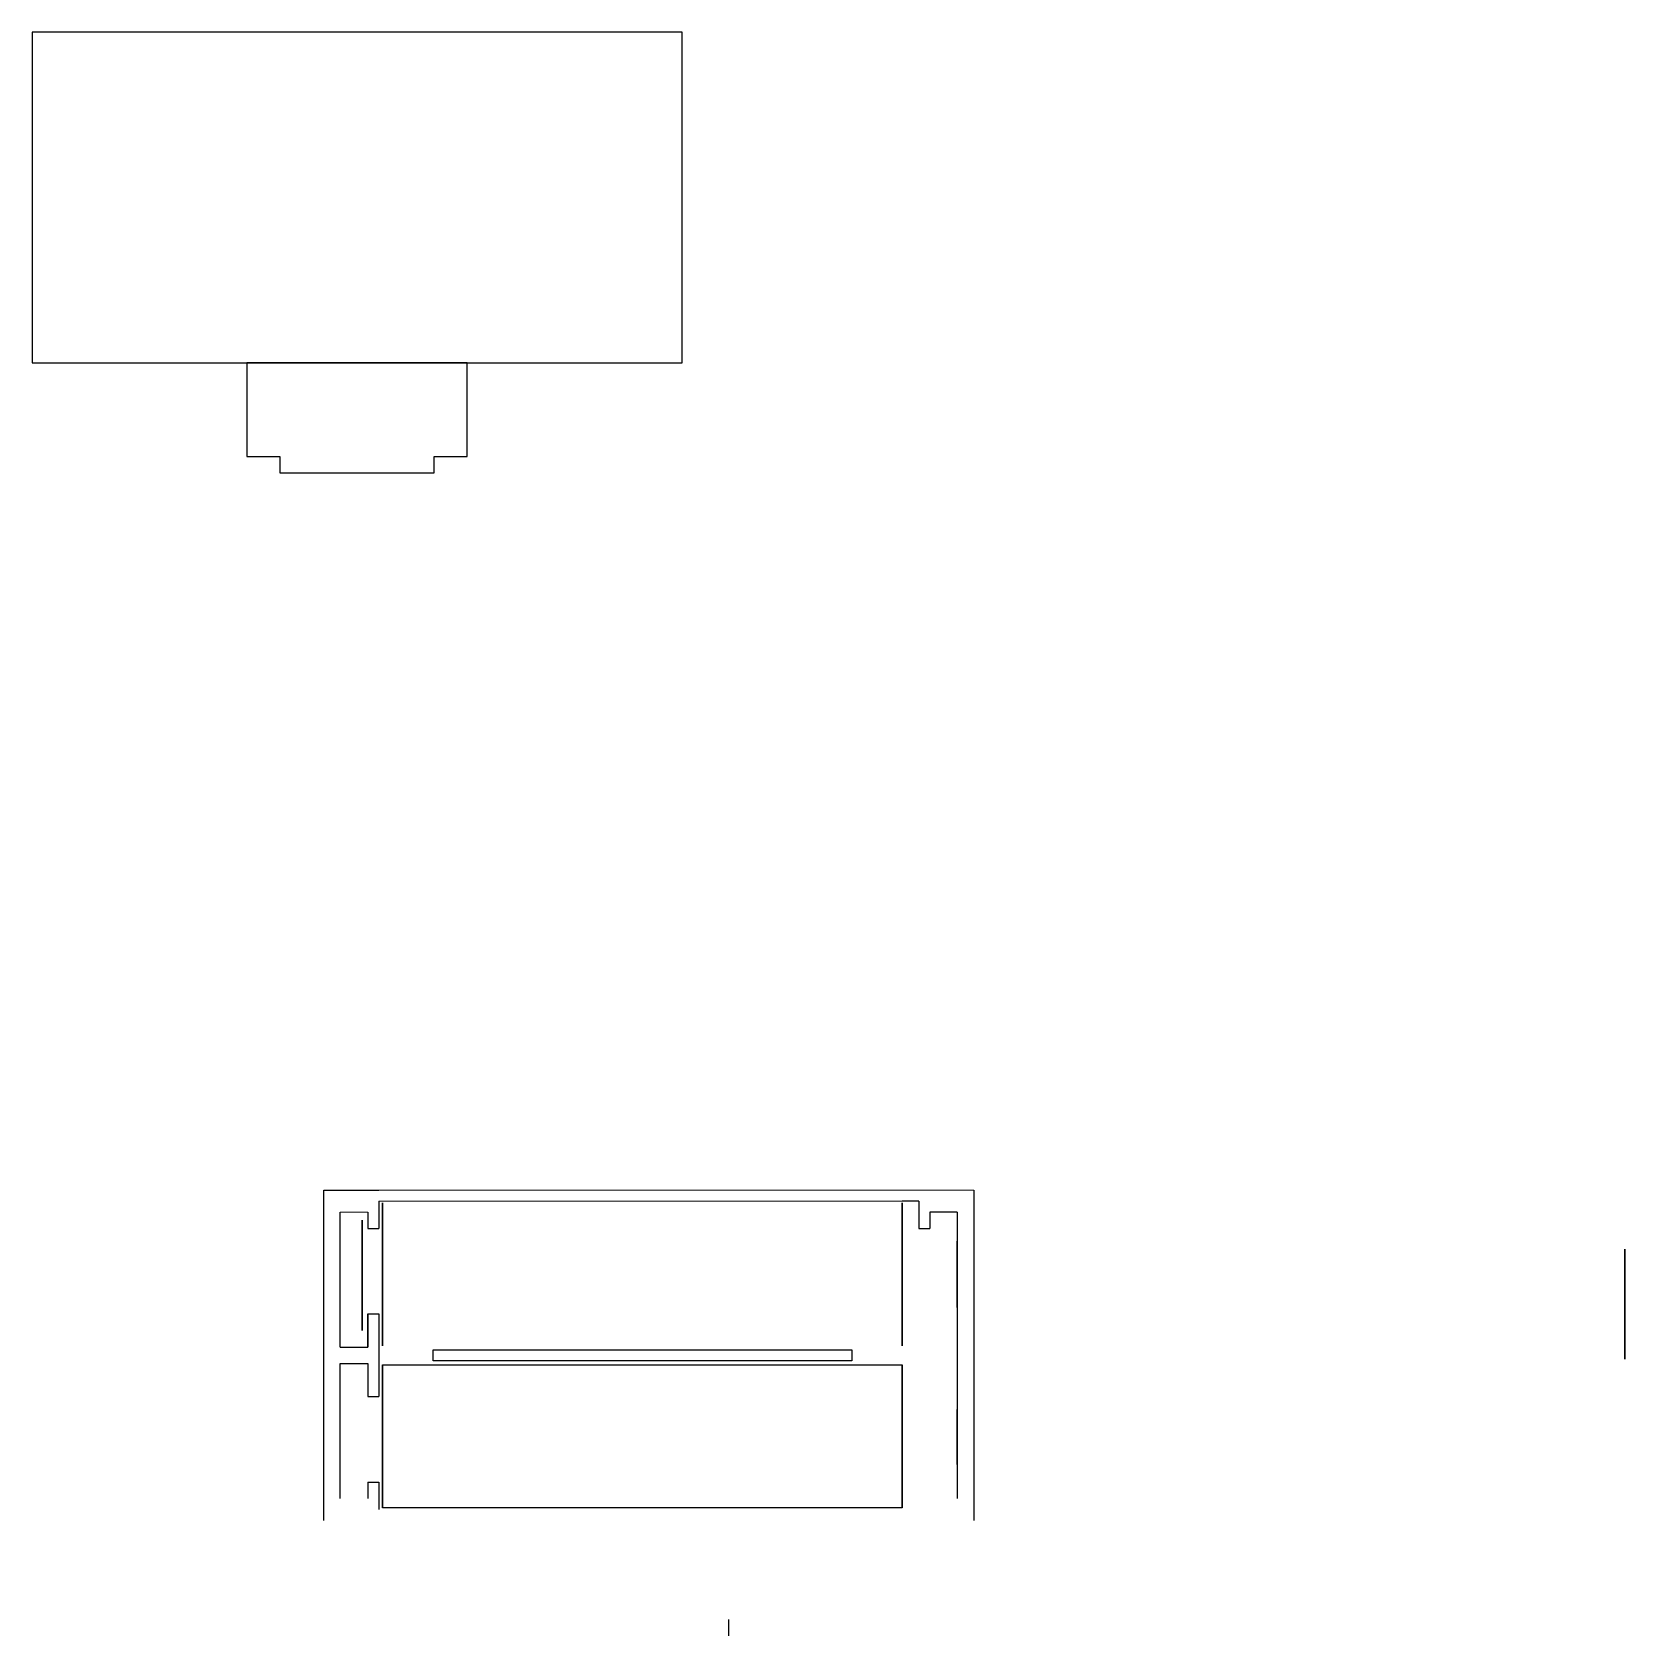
# Model space of a CAD drawing. Header units: centimetres. Extents: x 1.4 to 15.9, y 6 to 20.6.
import ezdxf

# ---------------------------------------------------------------- set-up
doc = ezdxf.new("R2010")
doc.units = ezdxf.units.CM
doc.header["$MEASUREMENT"] = 0
for name, color, linetype in [('Baterie', 12, 'Continuous'), ('Compartiment baterie', 250, 'Continuous'), ('Contacte baterie', 253, 'Continuous')]:
    doc.layers.add(name, color=color, linetype=linetype)

msp = doc.modelspace()

# ---------------------------------------------------------------- linework, layer by layer
at = {"layer": 'Baterie'}
msp.add_line((4.61, 9.943, 0.01), (4.61, 8.643, 0.01), dxfattribs=at)
at = {"layer": 'Baterie', "elevation": 0.01}
msp.add_lwpolyline([(9.326, 7.173), (4.61, 7.173), (4.61, 8.473), (9.326, 8.473)], close=True, dxfattribs=at)
at = {"layer": 'Baterie', "extrusion": (1, 9.4739e-14, -4.28626e-16)}
for centre in [(9.293, 0.66, 4.61), (9.293, 0.66, 9.326)]:
    msp.add_circle(centre, 0.65, dxfattribs=at)
at = {"layer": 'Baterie', "color": 114, "true_color": 0x139b48, "extrusion": (1, 9.4739e-14, -4.28626e-16)}
msp.add_circle((9.293, 0.66, 4.61), 0.6, dxfattribs=at)
at = {"layer": 'Baterie', "color": 253, "extrusion": (1, 9.4739e-14, -4.28626e-16)}
for radius in [0.6, 0.4]:
    msp.add_circle((9.293, 0.66, 9.326), radius, dxfattribs=at)
at = {"layer": 'Baterie', "extrusion": (-1, -4.73695e-14, 6.12323e-17)}
for centre, radius in [((-7.823, 0.66, -4.61), 0.65), ((-7.823, 0.66, -9.326), 0.65), ((-7.816, 0.66, -9.826), 0.25)]:
    msp.add_circle(centre, radius, dxfattribs=at)
at = {"layer": 'Baterie', "color": 253, "extrusion": (-1, -4.73695e-14, 6.12323e-17)}
for radius in [0.6, 0.4]:
    msp.add_circle((-7.823, 0.66, -4.61), radius, dxfattribs=at)
at = {"layer": 'Baterie', "color": 114, "true_color": 0x139b48, "extrusion": (-1, -4.73695e-14, 6.12323e-17)}
msp.add_circle((-7.823, 0.66, -9.326), 0.6, dxfattribs=at)
at = {"layer": 'Compartiment baterie'}
for p, q in [((4.076, 7.058), (4.076, 10.058)), ((4.076, 10.058), (4.576, 10.058)), ((4.076, 7.058, 0.01), (4.076, 10.058, 0.01)), ((4.076, 10.058, 0.01), (4.576, 10.058, 0.01)), ((9.976, 10.058), (9.976, 7.058)), ((9.976, 10.058, 0.01), (9.976, 7.058, 0.01)), ((4.576, 9.958), (4.576, 9.708)), ((4.576, 9.958, 0.01), (4.576, 9.708, 0.01)), ((9.476, 9.958), (9.326, 9.958)), ((9.476, 9.958, 0.01), (9.326, 9.958, 0.01)), ((9.476, 9.958), (9.476, 9.708)), ((9.476, 9.958, 0.01), (9.476, 9.708, 0.01)), ((4.226, 8.633), (4.226, 9.858)), ((4.226, 8.633, 0.01), (4.226, 9.858, 0.01)), ((4.476, 9.858), (4.476, 9.708)), ((4.476, 9.858, 0.01), (4.476, 9.708, 0.01)), ((9.576, 9.858), (9.576, 9.708)), ((9.826, 9.858), (9.576, 9.858)), ((9.576, 9.858, 0.01), (9.576, 9.708, 0.01)), ((9.826, 9.858, 0.01), (9.576, 9.858, 0.01)), ((9.826, 9.858), (9.826, 7.258)), ((9.826, 9.858, 0.01), (9.826, 7.258, 0.01)), ((4.476, 9.708), (4.576, 9.708)), ((4.476, 9.708, 0.01), (4.576, 9.708, 0.01)), ((9.476, 9.708), (9.576, 9.708)), ((9.476, 9.708, 0.01), (9.576, 9.708, 0.01)), ((4.476, 8.933), (4.476, 8.633)), ((4.476, 8.633), (4.476, 8.933)), ((4.476, 8.933), (4.576, 8.933)), ((4.476, 8.933, 0.01), (4.476, 8.633, 0.01)), ((4.476, 8.633, 0.01), (4.476, 8.933, 0.01)), ((4.476, 8.933, 0.01), (4.576, 8.933, 0.01)), ((4.576, 8.933), (4.576, 8.183)), ((4.576, 8.933, 0.01), (4.576, 8.183, 0.01)), ((4.226, 8.633), (4.476, 8.633)), ((4.226, 8.633, 0.01), (4.476, 8.633, 0.01)), ((4.226, 7.258), (4.226, 8.483)), ((4.226, 8.483), (4.476, 8.483)), ((4.226, 7.258, 0.01), (4.226, 8.483, 0.01)), ((4.226, 8.483, 0.01), (4.476, 8.483, 0.01)), ((4.476, 8.483), (4.476, 8.183)), ((4.476, 8.483, 0.01), (4.476, 8.183, 0.01)), ((4.476, 8.183), (4.576, 8.183)), ((4.476, 8.183, 0.01), (4.576, 8.183, 0.01)), ((4.476, 7.408), (4.476, 7.258)), ((4.476, 7.408), (4.576, 7.408)), ((4.476, 7.408, 0.01), (4.476, 7.258, 0.01)), ((4.476, 7.408, 0.01), (4.576, 7.408, 0.01)), ((4.576, 7.408), (4.576, 7.158)), ((4.576, 7.408, 0.01), (4.576, 7.158, 0.01)), ((7.751, 6.162), (7.751, 6.012)), ((7.751, 6.162, 0.01), (7.751, 6.012, 0.01))]:
    msp.add_line(p, q, dxfattribs=at)
for points in [[(7.329, 20.565), (1.429, 20.565), (1.429, 17.565), (7.329, 17.565)], [(3.379, 17.565), (3.379, 16.715), (3.679, 16.715), (3.679, 16.565), (5.079, 16.565), (5.079, 16.715), (5.379, 16.715), (5.379, 17.565)], [(5.068, 8.608), (8.868, 8.608), (8.868, 8.508), (5.068, 8.508)]]:
    msp.add_lwpolyline(points, close=True, dxfattribs=at)
at = {"layer": 'Compartiment baterie', "linetype": 'Continuous', "lineweight": 0}
for points in [[(4.076, 10.058), (7.016, 10.058, 0.003517), (7.037, 10.058), (9.976, 10.058)], [(4.576, 9.958), (7.015, 9.958, 0.003406), (7.037, 9.958), (9.476, 9.958)]]:
    msp.add_lwpolyline(points, format="xyb", dxfattribs=at)
at = {"layer": 'Compartiment baterie', "linetype": 'Continuous', "lineweight": 0, "elevation": 0.01}
for points in [[(4.076, 10.058), (7.016, 10.058, 0.003517), (7.037, 10.058), (9.976, 10.058)], [(4.576, 9.958), (7.015, 9.958, 0.003406), (7.037, 9.958), (9.476, 9.958)]]:
    msp.add_lwpolyline(points, format="xyb", dxfattribs=at)
at = {"layer": 'Compartiment baterie', "linetype": 'Continuous', "lineweight": 0}
msp.add_lwpolyline([(4.226, 9.858), (4.476, 9.858)], dxfattribs=at)
at = {"layer": 'Compartiment baterie', "linetype": 'Continuous', "lineweight": 0, "elevation": 0.01}
msp.add_lwpolyline([(4.226, 9.858), (4.476, 9.858)], dxfattribs=at)
at = {"layer": 'Compartiment baterie', "elevation": 0.01}
msp.add_lwpolyline([(5.068, 8.608), (8.868, 8.608), (8.868, 8.508), (5.068, 8.508)], close=True, dxfattribs=at)
at = {"layer": 'Compartiment baterie', "extrusion": (1, 9.4739e-14, -4.28626e-16)}
msp.add_circle((9.293, 0.66, 9.326), 0.55, dxfattribs=at)
at = {"layer": 'Compartiment baterie', "extrusion": (-1, -4.73695e-14, 6.12323e-17)}
msp.add_circle((-7.823, 0.66, -4.61), 0.55, dxfattribs=at)
at = {"layer": 'Contacte baterie', "extrusion": (-1, -4.73695e-14, 6.12323e-17)}
for p, q in [((9.826, 9.708, 1.26), (9.826, 7.401, 1.26)), ((9.826, 9.708, 1.26), (9.826, 7.401, 1.26)), ((9.826, 9.708, 0.06), (9.826, 9.708, 1.26)), ((9.826, 7.401, 1.26), (9.826, 7.401, 0.06))]:
    msp.add_line(p, q, dxfattribs=at)
at = {"layer": 'Contacte baterie', "extrusion": (1, 7.0993e-14, -1.83697e-16), "elevation": 4.425}
msp.add_lwpolyline([(9.783, 0.26), (9.783, 1.06), (8.783, 1.06), (8.783, 0.26)], close=True, dxfattribs=at)
at = {"layer": 'Contacte baterie', "extrusion": (1, -6.12323e-17, 6.12323e-17), "elevation": 15.885}
msp.add_lwpolyline([(9.522, -0.35), (9.522, 0.45), (8.522, 0.45), (8.522, -0.35)], close=True, dxfattribs=at)
at = {"layer": 'Contacte baterie', "color": 253, "extrusion": (1, 7.0993e-14, -1.83697e-16)}
msp.add_circle((9.293, 0.66, 4.425), 0.2, dxfattribs=at)
at = {"layer": 'Contacte baterie', "extrusion": (-1, -4.73695e-14, 6.12323e-17)}
for radius in [0.3, 0.2]:
    msp.add_circle((-9.293, 0.66, -9.826), radius, dxfattribs=at)
at = {"layer": 'Contacte baterie', "color": 253, "extrusion": (1, -6.12323e-17, 6.12323e-17)}
msp.add_circle((9.032, 0.05, 15.885), 0.2, dxfattribs=at)

doc.saveas('drawing.dxf')
